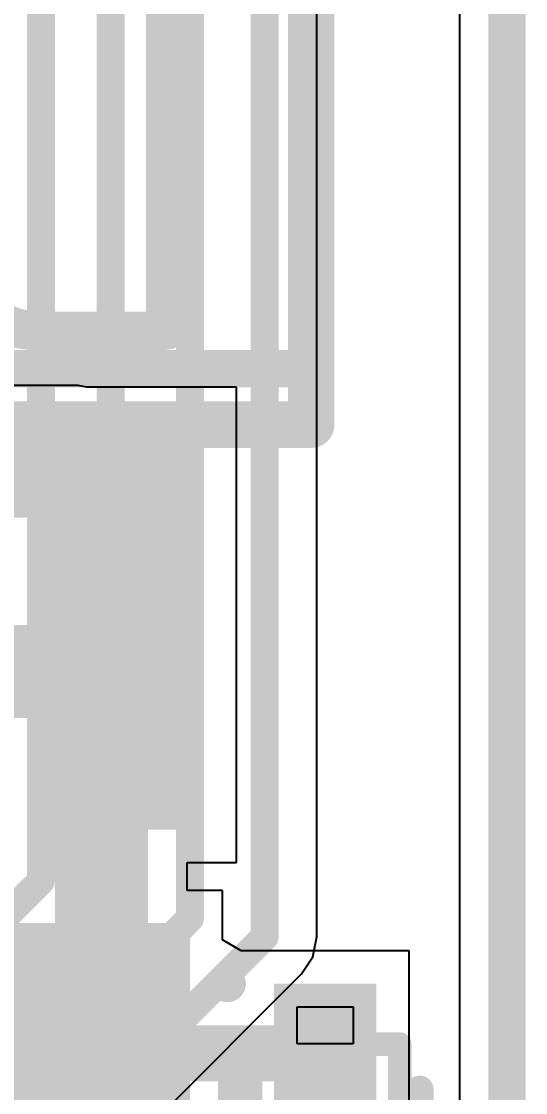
# Model space of a CAD drawing. Header units: inches. Extents: x -1.9 to 51.5, y -1.6 to 35.1.
# Drawn here: x 47.4 to 50.1, y 19.86 to 25.61 of the extents above; entities that cross this region are included whole.
import ezdxf

# ---------------------------------------------------------------- set-up
doc = ezdxf.new("R2010")
doc.units = ezdxf.units.IN
for name, color, linetype in [('Board Shape', 56, 'Continuous'), ('Bottom Layer', 76, 'Continuous'), ('Bottom Layer 1', 5, 'Continuous'), ('Mechanical 13', 56, 'Continuous'), ('Top Layer', 16, 'Continuous'), ('Top Layer 1', 1, 'Continuous'), ('Top Overlay', 2, 'Continuous'), ('Top Paste', 8, 'Continuous'), ('Top Solder', 216, 'Continuous')]:
    doc.layers.add(name, color=color, linetype=linetype)
doc.styles.add('GOST type B', font='', dxfattribs={"height": 0.2})
doc.styles.get('GOST type B').set_extended_font_data('GOST type B')

# ---------------------------------------------------------------- blocks, each defined once
blk = doc.blocks.new('SOD523_67')
at = {"layer": 'Top Layer 1'}
for points in [[(-0.9, 0.25), (-0.2, 0.25), (-0.2, -0.25), (-0.9, -0.25)], [(0.2, 0.25), (0.9, 0.25), (0.9, -0.25), (0.2, -0.25)]]:
    blk.add_hatch(color=1, dxfattribs=at).paths.add_polyline_path(points)
at = {"layer": 'Top Paste'}
for points in [[(-0.9, 0.25), (-0.2, 0.25), (-0.2, -0.25), (-0.9, -0.25)], [(0.2, 0.25), (0.9, 0.25), (0.9, -0.25), (0.2, -0.25)]]:
    blk.add_hatch(color=8, dxfattribs=at).paths.add_polyline_path(points)
at = {"layer": 'Top Solder'}
for points in [[(-0.925, 0.275), (-0.175, 0.275), (-0.175, -0.275), (-0.925, -0.275)], [(0.175, 0.275), (0.925, 0.275), (0.925, -0.275), (0.175, -0.275)]]:
    blk.add_hatch(color=216, dxfattribs=at).paths.add_polyline_path(points)
at = {"layer": 'Mechanical 13'}
for p, q in [((-0.8001, -0.15), (-0.8001, 0.15)), ((-0.8001, 0.15), (-0.6, 0.15)), ((-0.6, 0.15), (-0.6, -0.15)), ((0.6011, -0.1503), (0.6011, 0.15)), ((0.6011, 0.15), (0.8, 0.15)), ((0.8, 0.15), (0.8, -0.1503)), ((-0.6, -0.15), (-0.8001, -0.15)), ((0.8, -0.1503), (0.6011, -0.1503))]:
    blk.add_line(p, q, dxfattribs=at)
for points in [[(-0.6, 0.4, 0.127, 0.127, 0), (-0.6, -0.4, 0.127, 0.127, 0)], [(-0.6, 0.4, 0.127, 0.127, 0), (0.6, 0.4, 0.127, 0.127, 0)], [(0.6, 0.4, 0.127, 0.127, 0), (0.6, -0.4, 0.127, 0.127, 0)], [(-0.2, 0.2, 0.127, 0.127, 0), (-0.2, -0.2, 0.127, 0.127, 0)], [(-0.2, 0.2, 0.127, 0.127, 0), (0.2, 0, 0.127, 0.127, 0)], [(0.2, 0.2, 0.127, 0.127, 0), (0.2, 0, 0.127, 0.127, 0)], [(0.2, 0, 0.127, 0.127, 0), (-0.2, -0.2, 0.127, 0.127, 0)], [(0.2, 0, 0.127, 0.127, 0), (0.2, -0.2, 0.127, 0.127, 0)], [(-0.6, -0.4, 0.127, 0.127, 0), (0.6, -0.4, 0.127, 0.127, 0)]]:
    blk.add_lwpolyline(points, format="xyseb", dxfattribs=at)
for points in [[(-0.6317, 0.4, 0.0635, 0.0635, 1), (-0.5682, 0.4, 0.0635, 0.0635, 1)], [(-0.6317, 0.4, 0.0635, 0.0635, 1), (-0.5682, 0.4, 0.0635, 0.0635, 1)], [(0.5682, 0.4, 0.0635, 0.0635, 1), (0.6317, 0.4, 0.0635, 0.0635, 1)], [(0.5682, 0.4, 0.0635, 0.0635, 1), (0.6317, 0.4, 0.0635, 0.0635, 1)], [(-0.2317, 0.2, 0.0635, 0.0635, 1), (-0.1682, 0.2, 0.0635, 0.0635, 1)], [(-0.2317, 0.2, 0.0635, 0.0635, 1), (-0.1682, 0.2, 0.0635, 0.0635, 1)], [(0.1682, 0.2, 0.0635, 0.0635, 1), (0.2317, 0.2, 0.0635, 0.0635, 1)], [(0.1682, 0, 0.0635, 0.0635, 1), (0.2317, 0, 0.0635, 0.0635, 1)], [(0.1682, 0, 0.0635, 0.0635, 1), (0.2317, 0, 0.0635, 0.0635, 1)], [(0.1682, 0, 0.0635, 0.0635, 1), (0.2317, 0, 0.0635, 0.0635, 1)], [(0.1682, 0, 0.0635, 0.0635, 1), (0.2317, 0, 0.0635, 0.0635, 1)], [(-0.2317, -0.2, 0.0635, 0.0635, 1), (-0.1682, -0.2, 0.0635, 0.0635, 1)], [(-0.2317, -0.2, 0.0635, 0.0635, 1), (-0.1682, -0.2, 0.0635, 0.0635, 1)], [(0.1682, -0.2, 0.0635, 0.0635, 1), (0.2317, -0.2, 0.0635, 0.0635, 1)], [(-0.6317, -0.4, 0.0635, 0.0635, 1), (-0.5682, -0.4, 0.0635, 0.0635, 1)], [(-0.6317, -0.4, 0.0635, 0.0635, 1), (-0.5682, -0.4, 0.0635, 0.0635, 1)], [(0.5682, -0.4, 0.0635, 0.0635, 1), (0.6317, -0.4, 0.0635, 0.0635, 1)], [(0.5682, -0.4, 0.0635, 0.0635, 1), (0.6317, -0.4, 0.0635, 0.0635, 1)]]:
    blk.add_lwpolyline(points, format="xyseb", close=True, dxfattribs=at)
at = {"layer": 'Top Overlay'}
for points in [[(-0.35, 0.5, 0.15, 0.15, 0), (0.35, 0.5, 0.15, 0.15, 0)], [(-0.3442, -0.5066, 0.15, 0.15, 0), (0.3558, -0.5066, 0.15, 0.15, 0)]]:
    blk.add_lwpolyline(points, format="xyseb", dxfattribs=at)
for points in [[(-0.3875, 0.5, 0.075, 0.075, 1), (-0.3125, 0.5, 0.075, 0.075, 1)], [(0.3125, 0.5, 0.075, 0.075, 1), (0.3875, 0.5, 0.075, 0.075, 1)], [(0.975, 0.525, 0.1, 0.1, 1), (0.875, 0.525, 0.1, 0.1, 1)], [(0.85, 0.525, 0.05, 0.05, 1), (0.9, 0.525, 0.05, 0.05, 1)], [(0.95, 0.525, 0.05, 0.05, 1), (1, 0.525, 0.05, 0.05, 1)], [(-0.3817, -0.5066, 0.075, 0.075, 1), (-0.3067, -0.5066, 0.075, 0.075, 1)], [(0.3183, -0.5066, 0.075, 0.075, 1), (0.3933, -0.5066, 0.075, 0.075, 1)]]:
    blk.add_lwpolyline(points, format="xyseb", close=True, dxfattribs=at)
blk = doc.blocks.new('SOT223_79')
at = {"layer": 'Top Layer 1'}
blk.add_hatch(color=1, dxfattribs=at).paths.add_polyline_path([(-4, -2.75), (-4, -1.85), (-1.85, -1.85), (-1.85, -2.75)])
at = {"layer": 'Top Paste'}
blk.add_hatch(color=8, dxfattribs=at).paths.add_polyline_path([(-4, -2.75), (-4, -1.85), (-1.85, -1.85), (-1.85, -2.75)])
at = {"layer": 'Top Solder'}
blk.add_hatch(color=216, dxfattribs=at).paths.add_polyline_path([(-4.025, -2.775), (-4.025, -1.825), (-1.825, -1.825), (-1.825, -2.775)])
at = {"layer": 'Mechanical 13'}
for points in [[(-1.85, 3.35, 0.25, 0.25, 0), (-1.85, -3.35, 0.25, 0.25, 0)], [(-1.85, -3.35, 0.25, 0.25, 0), (1.85, -3.35, 0.25, 0.25, 0)]]:
    blk.add_lwpolyline(points, format="xyseb", dxfattribs=at)
blk.add_lwpolyline([(-1.9125, -3.35, 0.125, 0.125, 1), (-1.7875, -3.35, 0.125, 0.125, 1)], format="xyseb", close=True, dxfattribs=at)
blk.add_lwpolyline([(-1.9125, -3.35, 0.125, 0.125, 1), (-1.7875, -3.35, 0.125, 0.125, 1)], format="xyseb", close=True, dxfattribs=at)
at = {"layer": 'Top Overlay'}
for points in [[(-1.55, 3.35, 0.2, 0.2, 0), (-1.55, -3.35, 0.2, 0.2, 0)], [(-1.55, -3.35, 0.2, 0.2, 0), (1.55, -3.35, 0.2, 0.2, 0)]]:
    blk.add_lwpolyline(points, format="xyseb", dxfattribs=at)
blk.add_lwpolyline([(-1.6, -3.35, 0.1, 0.1, 1), (-1.5, -3.35, 0.1, 0.1, 1)], format="xyseb", close=True, dxfattribs=at)
blk.add_lwpolyline([(-1.6, -3.35, 0.1, 0.1, 1), (-1.5, -3.35, 0.1, 0.1, 1)], format="xyseb", close=True, dxfattribs=at)
at = {"layer": 'Mechanical 13', "style": 'GOST type B'}
blk.add_text('D1', height=2.15, rotation=90, dxfattribs=at).set_placement((0.7, -2.9))
blk = doc.blocks.new('0603C_81')
at = {"layer": 'Top Layer 1'}
for points in [[(-1.25, -0.525), (-1.25, 0.525), (-0.35, 0.525), (-0.35, -0.525)], [(0.35, -0.525), (0.35, 0.525), (1.25, 0.525), (1.25, -0.525)]]:
    blk.add_hatch(color=1, dxfattribs=at).paths.add_polyline_path(points)
at = {"layer": 'Top Paste'}
for points in [[(-1.25, -0.525), (-1.25, 0.525), (-0.35, 0.525), (-0.35, -0.525)], [(0.35, -0.525), (0.35, 0.525), (1.25, 0.525), (1.25, -0.525)]]:
    blk.add_hatch(color=8, dxfattribs=at).paths.add_polyline_path(points)
at = {"layer": 'Top Solder'}
for points in [[(-1.275, -0.55), (-1.275, 0.55), (-0.325, 0.55), (-0.325, -0.55)], [(0.325, -0.55), (0.325, 0.55), (1.275, 0.55), (1.275, -0.55)]]:
    blk.add_hatch(color=216, dxfattribs=at).paths.add_polyline_path(points)
at = {"layer": 'Top Overlay'}
for points in [[(-0.5, 0.775, 0.15, 0.15, 0), (0.5, 0.775, 0.15, 0.15, 0)], [(0, 0.45, 0.15, 0.15, 0), (0, -0.45, 0.15, 0.15, 0)], [(-0.5, -0.775, 0.15, 0.15, 0), (0.5, -0.775, 0.15, 0.15, 0)]]:
    blk.add_lwpolyline(points, format="xyseb", dxfattribs=at)
for points in [[(-0.5375, 0.775, 0.075, 0.075, 1), (-0.4625, 0.775, 0.075, 0.075, 1)], [(0.4625, 0.775, 0.075, 0.075, 1), (0.5375, 0.775, 0.075, 0.075, 1)], [(-0.0375, 0.45, 0.075, 0.075, 1), (0.0375, 0.45, 0.075, 0.075, 1)], [(-0.0375, -0.45, 0.075, 0.075, 1), (0.0375, -0.45, 0.075, 0.075, 1)], [(-0.5375, -0.775, 0.075, 0.075, 1), (-0.4625, -0.775, 0.075, 0.075, 1)], [(0.4625, -0.775, 0.075, 0.075, 1), (0.5375, -0.775, 0.075, 0.075, 1)]]:
    blk.add_lwpolyline(points, format="xyseb", close=True, dxfattribs=at)

msp = doc.modelspace()

# ---------------------------------------------------------------- linework, layer by layer
at = {"layer": 'Board Shape'}
msp.add_lwpolyline([(50, 3, 0.2, 0.2, 0), (50, 32, 0.2, 0.2, 0)], format="xyseb", dxfattribs=at)
at = {"layer": 'Bottom Layer'}
msp.add_line((49.7451, 32), (49.7451, 3), dxfattribs=at)
at = {"layer": 'Bottom Layer 1'}
for p, q in [((49.7451, 32), (49.7451, 3)), ((48.9804, 20.7), (48.9804, 26.5)), ((48.959, 20.5927), (48.9804, 20.7)), ((48.8983, 20.5017), (48.959, 20.5927)), ((44.9126, 16.5161), (48.8983, 20.5017))]:
    msp.add_line(p, q, dxfattribs=at)
for points in [[(48.7, 20.7, 0.15, 0.15, 0), (48.7, 26.5, 0.15, 0.15, 0)], [(48.3, 20.8, 0.15, 0.15, 0), (48.3, 26.3, 0.15, 0.15, 0)], [(47.875, 20.875, 0.15, 0.15, 0), (47.875, 26.125, 0.15, 0.15, 0)], [(47.5, 21, 0.15, 0.15, 0), (47.5, 25.9, 0.15, 0.15, 0)], [(44.6, 18.1, 0.15, 0.15, 0), (47.5, 21, 0.15, 0.15, 0)], [(44.7, 17.7, 0.15, 0.15, 0), (47.875, 20.875, 0.15, 0.15, 0)], [(44.4, 16.9, 0.15, 0.15, 0), (48.3, 20.8, 0.15, 0.15, 0)], [(44.5, 16.5, 0.15, 0.15, 0), (48.7, 20.7, 0.15, 0.15, 0)]]:
    msp.add_lwpolyline(points, format="xyseb", dxfattribs=at)
for points in [[(47.4625, 21, 0.075, 0.075, 1), (47.5375, 21, 0.075, 0.075, 1)], [(47.4625, 21, 0.075, 0.075, 1), (47.5375, 21, 0.075, 0.075, 1)], [(47.8375, 20.875, 0.075, 0.075, 1), (47.9125, 20.875, 0.075, 0.075, 1)], [(47.8375, 20.875, 0.075, 0.075, 1), (47.9125, 20.875, 0.075, 0.075, 1)], [(48.2625, 20.8, 0.075, 0.075, 1), (48.3375, 20.8, 0.075, 0.075, 1)], [(48.2625, 20.8, 0.075, 0.075, 1), (48.3375, 20.8, 0.075, 0.075, 1)], [(48.6625, 20.7, 0.075, 0.075, 1), (48.7375, 20.7, 0.075, 0.075, 1)], [(48.6625, 20.7, 0.075, 0.075, 1), (48.7375, 20.7, 0.075, 0.075, 1)]]:
    msp.add_lwpolyline(points, format="xyseb", close=True, dxfattribs=at)
at = {"layer": 'Top Layer'}
msp.add_line((49.7451, 32), (49.7451, 3), dxfattribs=at)
at = {"layer": 'Top Layer 1'}
for p, q in [((49.7451, 32), (49.7451, 3)), ((47.7, 23.6588), (47.0489, 23.6588)), ((47.7443, 23.65), (47.7, 23.6588)), ((48.55, 23.65), (47.7443, 23.65)), ((48.55, 21.1), (48.55, 23.65)), ((48.2838, 20.95), (48.2838, 21.1)), ((48.2838, 21.1), (48.55, 21.1)), ((48.475, 20.95), (48.2838, 20.95)), ((48.475, 20.6853), (48.475, 20.95)), ((48.575, 20.625), (48.475, 20.6853)), ((49.475, 20.625), (48.575, 20.625)), ((49.475, 19.525), (49.475, 20.625))]:
    msp.add_line(p, q, dxfattribs=at)
for points in [[(46.85, 23.2, 0.5, 0.5, 0), (47.7, 23.2, 0.5, 0.5, 0)], [(47.7, 23.2, 0.5, 0.5, 0), (47.9, 23, 0.5, 0.5, 0)], [(47.9, 22.375, 0.5, 0.5, 0), (47.9, 23, 0.5, 0.5, 0)], [(47.9, 22.325, 0.5, 0.5, 0), (47.9, 22.375, 0.5, 0.5, 0)], [(47.825, 22.25, 0.5, 0.5, 0), (47.9, 22.325, 0.5, 0.5, 0)], [(47.7, 22.125, 0.5, 0.5, 0), (47.825, 22.25, 0.5, 0.5, 0)], [(47.825, 20.375, 0.5, 0.5, 0), (47.825, 22.25, 0.5, 0.5, 0)], [(46.85, 22.125, 0.5, 0.5, 0), (47.7, 22.125, 0.5, 0.5, 0)], [(47.75, 20.3, 0.5, 0.5, 0), (47.825, 20.375, 0.5, 0.5, 0)], [(47.825, 20.375, 0.3, 0.3, 0), (48.125, 20.075, 0.3, 0.3, 0)], [(47.825, 20.375, 0.3, 0.3, 0), (47.825, 20.375, 0.3, 0.3, 0)], [(48.125, 20.075, 0.3, 0.3, 0), (49.025, 20.075, 0.3, 0.3, 0)]]:
    msp.add_lwpolyline(points, format="xyseb", dxfattribs=at)
for points in [[(47.575, 23.2, 0.25, 0.25, 1), (47.825, 23.2, 0.25, 0.25, 1)], [(47.575, 23.2, 0.25, 0.25, 1), (47.825, 23.2, 0.25, 0.25, 1)], [(47.775, 23, 0.25, 0.25, 1), (48.025, 23, 0.25, 0.25, 1)], [(47.775, 23, 0.25, 0.25, 1), (48.025, 23, 0.25, 0.25, 1)], [(47.775, 22.375, 0.25, 0.25, 1), (48.025, 22.375, 0.25, 0.25, 1)], [(47.775, 22.375, 0.25, 0.25, 1), (48.025, 22.375, 0.25, 0.25, 1)], [(47.775, 22.325, 0.25, 0.25, 1), (48.025, 22.325, 0.25, 0.25, 1)], [(47.775, 22.325, 0.25, 0.25, 1), (48.025, 22.325, 0.25, 0.25, 1)], [(47.7, 22.25, 0.25, 0.25, 1), (47.95, 22.25, 0.25, 0.25, 1)], [(47.7, 22.25, 0.25, 0.25, 1), (47.95, 22.25, 0.25, 0.25, 1)], [(47.7, 22.25, 0.25, 0.25, 1), (47.95, 22.25, 0.25, 0.25, 1)], [(47.575, 22.125, 0.25, 0.25, 1), (47.825, 22.125, 0.25, 0.25, 1)], [(47.575, 22.125, 0.25, 0.25, 1), (47.825, 22.125, 0.25, 0.25, 1)], [(47.7, 20.375, 0.25, 0.25, 1), (47.95, 20.375, 0.25, 0.25, 1)], [(47.7, 20.375, 0.25, 0.25, 1), (47.95, 20.375, 0.25, 0.25, 1)], [(47.625, 20.3, 0.25, 0.25, 1), (47.875, 20.3, 0.25, 0.25, 1)], [(47.75, 20.375, 0.15, 0.15, 1), (47.9, 20.375, 0.15, 0.15, 1)], [(47.75, 20.375, 0.15, 0.15, 1), (47.9, 20.375, 0.15, 0.15, 1)], [(47.75, 20.375, 0.15, 0.15, 1), (47.9, 20.375, 0.15, 0.15, 1)], [(48.05, 20.075, 0.15, 0.15, 1), (48.2, 20.075, 0.15, 0.15, 1)], [(48.05, 20.075, 0.15, 0.15, 1), (48.2, 20.075, 0.15, 0.15, 1)], [(48.95, 20.075, 0.15, 0.15, 1), (49.1, 20.075, 0.15, 0.15, 1)]]:
    msp.add_lwpolyline(points, format="xyseb", close=True, dxfattribs=at)

# ---------------------------------------------------------------- block references
at = {"rotation": 90}
for name, p in [('SOT223_79', (45.6, 25.3)), ('0603C_81', (47.75, 19.5)), ('SOD523_67', (49.025, 19.525))]:
    msp.add_blockref(name, p, dxfattribs=at)

doc.saveas('drawing.dxf')
